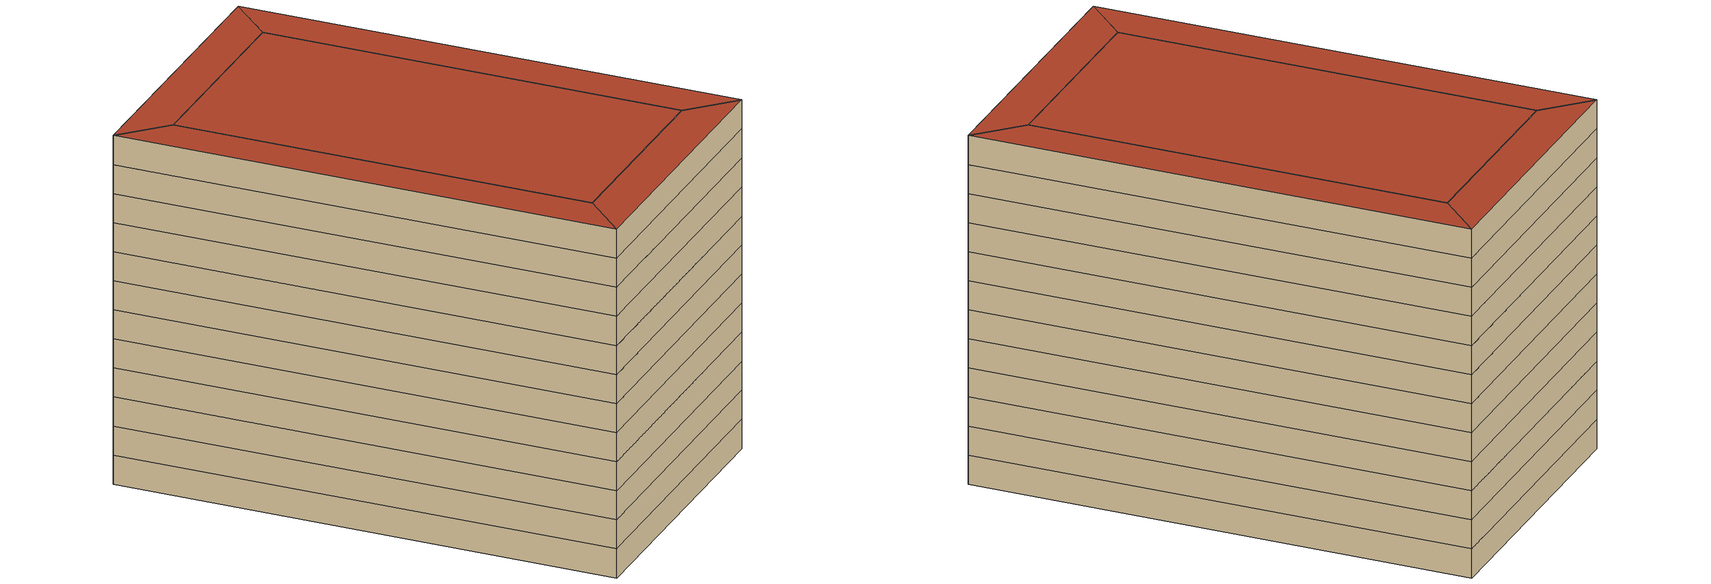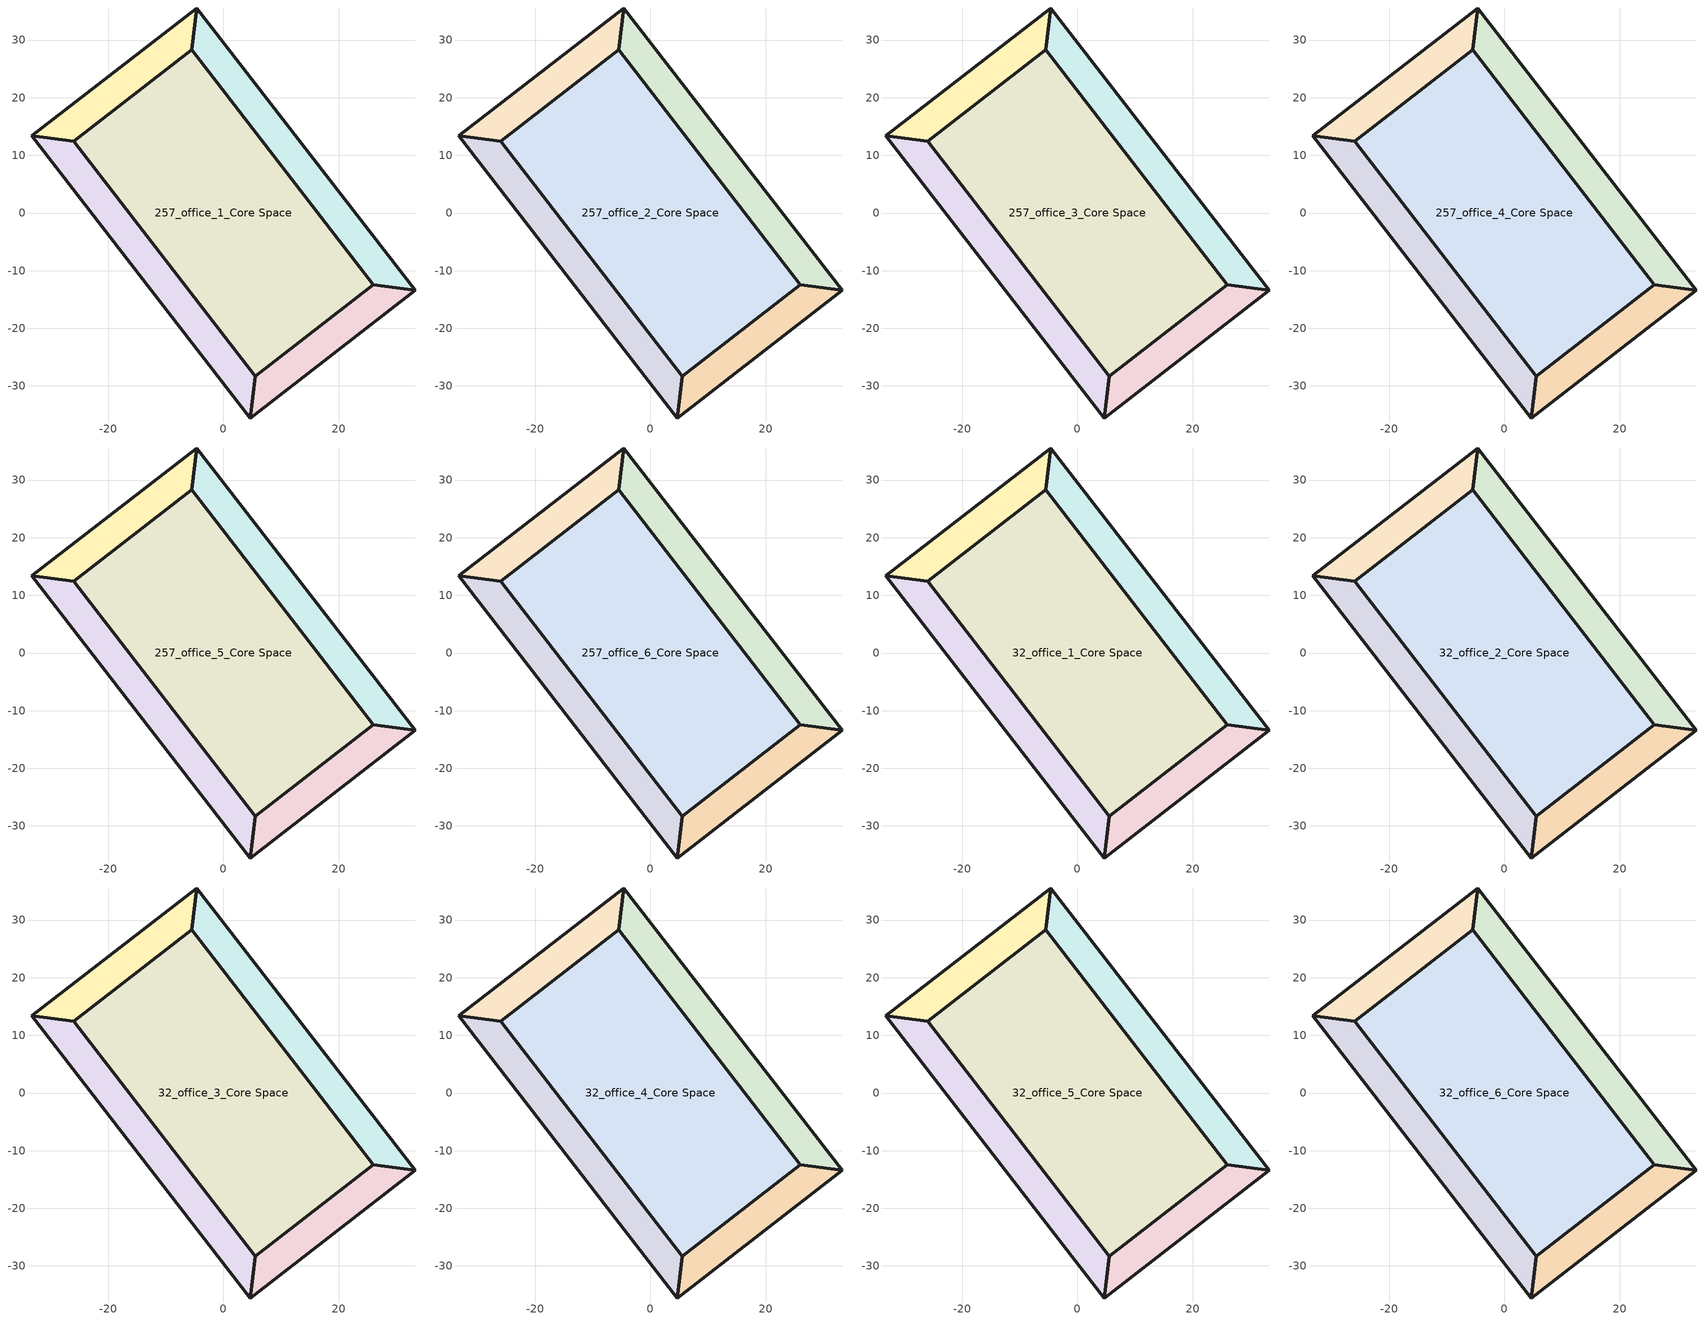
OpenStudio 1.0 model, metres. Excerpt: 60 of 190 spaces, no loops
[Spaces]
257_office_1_West Perimeter Space
 floor ground: 4.6,-35.56 5.53,-28.3 26.01,-12.43 33.28,-13.36 z-21.95
 wall outside: 4.6,-35.56 33.28,-13.36 26.01,-12.43 5.53,-28.3 4.6,-35.56 z-21.95:-18.29
 roof outside: 33.28,-13.36 26.01,-12.43 5.53,-28.3 4.6,-35.56 z-18.29
257_office_1_North Perimeter Space
 floor ground: -33.28,13.36 -26.01,12.43 5.53,-28.3 4.6,-35.56 z-21.95
 wall outside: -33.28,13.36 4.6,-35.56 5.53,-28.3 -26.01,12.43 -33.28,13.36 z-21.95:-18.29
 roof outside: -26.01,12.43 -33.28,13.36 4.6,-35.56 5.53,-28.3 z-18.29
257_office_1_East Perimeter Space
 floor ground: -33.28,13.36 -4.6,35.56 -5.53,28.3 -26.01,12.43 z-21.95
 wall outside: -4.6,35.56 -33.28,13.36 -26.01,12.43 -5.53,28.3 -4.6,35.56 z-21.95:-18.29
 roof outside: -4.6,35.56 -33.28,13.36 -26.01,12.43 -5.53,28.3 z-18.29
257_office_1_South Perimeter Space
 floor ground: -5.53,28.3 -4.6,35.56 33.28,-13.36 26.01,-12.43 z-21.95
 wall outside: 33.28,-13.36 -4.6,35.56 -5.53,28.3 26.01,-12.43 33.28,-13.36 z-21.95:-18.29
 roof outside: -4.6,35.56 -5.53,28.3 26.01,-12.43 33.28,-13.36 z-18.29
257_office_1_Core Space
 floor ground: -26.01,12.43 -5.53,28.3 26.01,-12.43 5.53,-28.3 z-21.95
 wall outside: 5.53,-28.3 26.01,-12.43 -5.53,28.3 -26.01,12.43 5.53,-28.3 z-21.95:-18.29
 roof outside: -5.53,28.3 -26.01,12.43 5.53,-28.3 26.01,-12.43 z-18.29
257_office_2_West Perimeter Space
 floor ground: 4.6,-35.56 5.53,-28.3 26.01,-12.43 33.28,-13.36 z-18.29
 wall outside: 4.6,-35.56 33.28,-13.36 26.01,-12.43 5.53,-28.3 4.6,-35.56 z-18.29:-14.63
 roof outside: 33.28,-13.36 26.01,-12.43 5.53,-28.3 4.6,-35.56 z-14.63
257_office_2_North Perimeter Space
 floor ground: -33.28,13.36 -26.01,12.43 5.53,-28.3 4.6,-35.56 z-18.29
 wall outside: -33.28,13.36 4.6,-35.56 5.53,-28.3 -26.01,12.43 -33.28,13.36 z-18.29:-14.63
 roof outside: -26.01,12.43 -33.28,13.36 4.6,-35.56 5.53,-28.3 z-14.63
257_office_2_East Perimeter Space
 floor ground: -33.28,13.36 -4.6,35.56 -5.53,28.3 -26.01,12.43 z-18.29
 wall outside: -4.6,35.56 -33.28,13.36 -26.01,12.43 -5.53,28.3 -4.6,35.56 z-18.29:-14.63
 roof outside: -4.6,35.56 -33.28,13.36 -26.01,12.43 -5.53,28.3 z-14.63
257_office_2_South Perimeter Space
 floor ground: -5.53,28.3 -4.6,35.56 33.28,-13.36 26.01,-12.43 z-18.29
 wall outside: 33.28,-13.36 -4.6,35.56 -5.53,28.3 26.01,-12.43 33.28,-13.36 z-18.29:-14.63
 roof outside: -4.6,35.56 -5.53,28.3 26.01,-12.43 33.28,-13.36 z-14.63
257_office_2_Core Space
 floor ground: -26.01,12.43 -5.53,28.3 26.01,-12.43 5.53,-28.3 z-18.29
 wall outside: 5.53,-28.3 26.01,-12.43 -5.53,28.3 -26.01,12.43 5.53,-28.3 z-18.29:-14.63
 roof outside: -5.53,28.3 -26.01,12.43 5.53,-28.3 26.01,-12.43 z-14.63
257_office_3_West Perimeter Space
 floor ground: 4.6,-35.56 5.53,-28.3 26.01,-12.43 33.28,-13.36 z-14.63
 wall outside: 4.6,-35.56 33.28,-13.36 26.01,-12.43 5.53,-28.3 4.6,-35.56 z-14.63:-10.97
 roof outside: 33.28,-13.36 26.01,-12.43 5.53,-28.3 4.6,-35.56 z-10.97
257_office_3_North Perimeter Space
 floor ground: -33.28,13.36 -26.01,12.43 5.53,-28.3 4.6,-35.56 z-14.63
 wall outside: -33.28,13.36 4.6,-35.56 5.53,-28.3 -26.01,12.43 -33.28,13.36 z-14.63:-10.97
 roof outside: -26.01,12.43 -33.28,13.36 4.6,-35.56 5.53,-28.3 z-10.97
257_office_3_East Perimeter Space
 floor ground: -33.28,13.36 -4.6,35.56 -5.53,28.3 -26.01,12.43 z-14.63
 wall outside: -4.6,35.56 -33.28,13.36 -26.01,12.43 -5.53,28.3 -4.6,35.56 z-14.63:-10.97
 roof outside: -4.6,35.56 -33.28,13.36 -26.01,12.43 -5.53,28.3 z-10.97
257_office_3_South Perimeter Space
 floor ground: -5.53,28.3 -4.6,35.56 33.28,-13.36 26.01,-12.43 z-14.63
 wall outside: 33.28,-13.36 -4.6,35.56 -5.53,28.3 26.01,-12.43 33.28,-13.36 z-14.63:-10.97
 roof outside: -4.6,35.56 -5.53,28.3 26.01,-12.43 33.28,-13.36 z-10.97
257_office_3_Core Space
 floor ground: -26.01,12.43 -5.53,28.3 26.01,-12.43 5.53,-28.3 z-14.63
 wall outside: 5.53,-28.3 26.01,-12.43 -5.53,28.3 -26.01,12.43 5.53,-28.3 z-14.63:-10.97
 roof outside: -5.53,28.3 -26.01,12.43 5.53,-28.3 26.01,-12.43 z-10.97
257_office_4_West Perimeter Space
 floor ground: 4.6,-35.56 5.53,-28.3 26.01,-12.43 33.28,-13.36 z-10.97
 wall outside: 4.6,-35.56 33.28,-13.36 26.01,-12.43 5.53,-28.3 4.6,-35.56 z-10.97:-7.32
 roof outside: 33.28,-13.36 26.01,-12.43 5.53,-28.3 4.6,-35.56 z-7.32
257_office_4_North Perimeter Space
 floor ground: -33.28,13.36 -26.01,12.43 5.53,-28.3 4.6,-35.56 z-10.97
 wall outside: -33.28,13.36 4.6,-35.56 5.53,-28.3 -26.01,12.43 -33.28,13.36 z-10.97:-7.32
 roof outside: -26.01,12.43 -33.28,13.36 4.6,-35.56 5.53,-28.3 z-7.32
257_office_4_East Perimeter Space
 floor ground: -33.28,13.36 -4.6,35.56 -5.53,28.3 -26.01,12.43 z-10.97
 wall outside: -4.6,35.56 -33.28,13.36 -26.01,12.43 -5.53,28.3 -4.6,35.56 z-10.97:-7.32
 roof outside: -4.6,35.56 -33.28,13.36 -26.01,12.43 -5.53,28.3 z-7.32
257_office_4_South Perimeter Space
 floor ground: -5.53,28.3 -4.6,35.56 33.28,-13.36 26.01,-12.43 z-10.97
 wall outside: 33.28,-13.36 -4.6,35.56 -5.53,28.3 26.01,-12.43 33.28,-13.36 z-10.97:-7.32
 roof outside: -4.6,35.56 -5.53,28.3 26.01,-12.43 33.28,-13.36 z-7.32
257_office_4_Core Space
 floor ground: -26.01,12.43 -5.53,28.3 26.01,-12.43 5.53,-28.3 z-10.97
 wall outside: 5.53,-28.3 26.01,-12.43 -5.53,28.3 -26.01,12.43 5.53,-28.3 z-10.97:-7.32
 roof outside: -5.53,28.3 -26.01,12.43 5.53,-28.3 26.01,-12.43 z-7.32
257_office_5_West Perimeter Space
 floor ground: 4.6,-35.56 5.53,-28.3 26.01,-12.43 33.28,-13.36 z-7.32
 wall outside: 4.6,-35.56 33.28,-13.36 26.01,-12.43 5.53,-28.3 4.6,-35.56 z-7.32:-3.66
 roof outside: 33.28,-13.36 26.01,-12.43 5.53,-28.3 4.6,-35.56 z-3.66
257_office_5_North Perimeter Space
 floor ground: -33.28,13.36 -26.01,12.43 5.53,-28.3 4.6,-35.56 z-7.32
 wall outside: -33.28,13.36 4.6,-35.56 5.53,-28.3 -26.01,12.43 -33.28,13.36 z-7.32:-3.66
 roof outside: -26.01,12.43 -33.28,13.36 4.6,-35.56 5.53,-28.3 z-3.66
257_office_5_East Perimeter Space
 floor ground: -33.28,13.36 -4.6,35.56 -5.53,28.3 -26.01,12.43 z-7.32
 wall outside: -4.6,35.56 -33.28,13.36 -26.01,12.43 -5.53,28.3 -4.6,35.56 z-7.32:-3.66
 roof outside: -4.6,35.56 -33.28,13.36 -26.01,12.43 -5.53,28.3 z-3.66
257_office_5_South Perimeter Space
 floor ground: -5.53,28.3 -4.6,35.56 33.28,-13.36 26.01,-12.43 z-7.32
 wall outside: 33.28,-13.36 -4.6,35.56 -5.53,28.3 26.01,-12.43 33.28,-13.36 z-7.32:-3.66
 roof outside: -4.6,35.56 -5.53,28.3 26.01,-12.43 33.28,-13.36 z-3.66
257_office_5_Core Space
 floor ground: -26.01,12.43 -5.53,28.3 26.01,-12.43 5.53,-28.3 z-7.32
 wall outside: 5.53,-28.3 26.01,-12.43 -5.53,28.3 -26.01,12.43 5.53,-28.3 z-7.32:-3.66
 roof outside: -5.53,28.3 -26.01,12.43 5.53,-28.3 26.01,-12.43 z-3.66
257_office_6_West Perimeter Space
 floor ground: 4.6,-35.56 5.53,-28.3 26.01,-12.43 33.28,-13.36 z-3.66
 wall outside: 4.6,-35.56 33.28,-13.36 26.01,-12.43 5.53,-28.3 4.6,-35.56 z-3.66:0
 roof outside: 33.28,-13.36 26.01,-12.43 5.53,-28.3 4.6,-35.56 z0
257_office_6_North Perimeter Space
 floor ground: -33.28,13.36 -26.01,12.43 5.53,-28.3 4.6,-35.56 z-3.66
 wall outside: -33.28,13.36 4.6,-35.56 5.53,-28.3 -26.01,12.43 -33.28,13.36 z-3.66:0
 roof outside: -26.01,12.43 -33.28,13.36 4.6,-35.56 5.53,-28.3 z0
257_office_6_East Perimeter Space
 floor ground: -33.28,13.36 -4.6,35.56 -5.53,28.3 -26.01,12.43 z-3.66
 wall outside: -4.6,35.56 -33.28,13.36 -26.01,12.43 -5.53,28.3 -4.6,35.56 z-3.66:0
 roof outside: -4.6,35.56 -33.28,13.36 -26.01,12.43 -5.53,28.3 z0
257_office_6_South Perimeter Space
 floor ground: -5.53,28.3 -4.6,35.56 33.28,-13.36 26.01,-12.43 z-3.66
 wall outside: 33.28,-13.36 -4.6,35.56 -5.53,28.3 26.01,-12.43 33.28,-13.36 z-3.66:0
 roof outside: -4.6,35.56 -5.53,28.3 26.01,-12.43 33.28,-13.36 z0
257_office_6_Core Space
 floor ground: -26.01,12.43 -5.53,28.3 26.01,-12.43 5.53,-28.3 z-3.66
 wall outside: 5.53,-28.3 26.01,-12.43 -5.53,28.3 -26.01,12.43 5.53,-28.3 z-3.66:0
 roof outside: -5.53,28.3 -26.01,12.43 5.53,-28.3 26.01,-12.43 z0
32_office_1_West Perimeter Space
 floor ground: 4.6,-35.56 5.53,-28.3 26.01,-12.43 33.28,-13.36 z0
 wall outside: 4.6,-35.56 33.28,-13.36 26.01,-12.43 5.53,-28.3 4.6,-35.56 z0:3.66
 roof outside: 33.28,-13.36 26.01,-12.43 5.53,-28.3 4.6,-35.56 z3.66
32_office_1_North Perimeter Space
 floor ground: -33.28,13.36 -26.01,12.43 5.53,-28.3 4.6,-35.56 z0
 wall outside: -33.28,13.36 4.6,-35.56 5.53,-28.3 -26.01,12.43 -33.28,13.36 z0:3.66
 roof outside: -26.01,12.43 -33.28,13.36 4.6,-35.56 5.53,-28.3 z3.66
32_office_1_East Perimeter Space
 floor ground: -33.28,13.36 -4.6,35.56 -5.53,28.3 -26.01,12.43 z0
 wall outside: -4.6,35.56 -33.28,13.36 -26.01,12.43 -5.53,28.3 -4.6,35.56 z0:3.66
 roof outside: -4.6,35.56 -33.28,13.36 -26.01,12.43 -5.53,28.3 z3.66
32_office_1_South Perimeter Space
 floor ground: -5.53,28.3 -4.6,35.56 33.28,-13.36 26.01,-12.43 z0
 wall outside: 33.28,-13.36 -4.6,35.56 -5.53,28.3 26.01,-12.43 33.28,-13.36 z0:3.66
 roof outside: -4.6,35.56 -5.53,28.3 26.01,-12.43 33.28,-13.36 z3.66
32_office_1_Core Space
 floor ground: -26.01,12.43 -5.53,28.3 26.01,-12.43 5.53,-28.3 z0
 wall outside: 5.53,-28.3 26.01,-12.43 -5.53,28.3 -26.01,12.43 5.53,-28.3 z0:3.66
 roof outside: -5.53,28.3 -26.01,12.43 5.53,-28.3 26.01,-12.43 z3.66
32_office_2_West Perimeter Space
 floor ground: 4.6,-35.56 5.53,-28.3 26.01,-12.43 33.28,-13.36 z3.66
 wall outside: 4.6,-35.56 33.28,-13.36 26.01,-12.43 5.53,-28.3 4.6,-35.56 z3.66:7.32
 roof outside: 33.28,-13.36 26.01,-12.43 5.53,-28.3 4.6,-35.56 z7.32
32_office_2_North Perimeter Space
 floor ground: -33.28,13.36 -26.01,12.43 5.53,-28.3 4.6,-35.56 z3.66
 wall outside: -33.28,13.36 4.6,-35.56 5.53,-28.3 -26.01,12.43 -33.28,13.36 z3.66:7.32
 roof outside: -26.01,12.43 -33.28,13.36 4.6,-35.56 5.53,-28.3 z7.32
32_office_2_East Perimeter Space
 floor ground: -33.28,13.36 -4.6,35.56 -5.53,28.3 -26.01,12.43 z3.66
 wall outside: -4.6,35.56 -33.28,13.36 -26.01,12.43 -5.53,28.3 -4.6,35.56 z3.66:7.32
 roof outside: -4.6,35.56 -33.28,13.36 -26.01,12.43 -5.53,28.3 z7.32
32_office_2_South Perimeter Space
 floor ground: -5.53,28.3 -4.6,35.56 33.28,-13.36 26.01,-12.43 z3.66
 wall outside: 33.28,-13.36 -4.6,35.56 -5.53,28.3 26.01,-12.43 33.28,-13.36 z3.66:7.32
 roof outside: -4.6,35.56 -5.53,28.3 26.01,-12.43 33.28,-13.36 z7.32
32_office_2_Core Space
 floor ground: -26.01,12.43 -5.53,28.3 26.01,-12.43 5.53,-28.3 z3.66
 wall outside: 5.53,-28.3 26.01,-12.43 -5.53,28.3 -26.01,12.43 5.53,-28.3 z3.66:7.32
 roof outside: -5.53,28.3 -26.01,12.43 5.53,-28.3 26.01,-12.43 z7.32
32_office_3_West Perimeter Space
 floor ground: 4.6,-35.56 5.53,-28.3 26.01,-12.43 33.28,-13.36 z7.32
 wall outside: 4.6,-35.56 33.28,-13.36 26.01,-12.43 5.53,-28.3 4.6,-35.56 z7.32:10.97
 roof outside: 33.28,-13.36 26.01,-12.43 5.53,-28.3 4.6,-35.56 z10.97
32_office_3_North Perimeter Space
 floor ground: -33.28,13.36 -26.01,12.43 5.53,-28.3 4.6,-35.56 z7.32
 wall outside: -33.28,13.36 4.6,-35.56 5.53,-28.3 -26.01,12.43 -33.28,13.36 z7.32:10.97
 roof outside: -26.01,12.43 -33.28,13.36 4.6,-35.56 5.53,-28.3 z10.97
32_office_3_East Perimeter Space
 floor ground: -33.28,13.36 -4.6,35.56 -5.53,28.3 -26.01,12.43 z7.32
 wall outside: -4.6,35.56 -33.28,13.36 -26.01,12.43 -5.53,28.3 -4.6,35.56 z7.32:10.97
 roof outside: -4.6,35.56 -33.28,13.36 -26.01,12.43 -5.53,28.3 z10.97
32_office_3_South Perimeter Space
 floor ground: -5.53,28.3 -4.6,35.56 33.28,-13.36 26.01,-12.43 z7.32
 wall outside: 33.28,-13.36 -4.6,35.56 -5.53,28.3 26.01,-12.43 33.28,-13.36 z7.32:10.97
 roof outside: -4.6,35.56 -5.53,28.3 26.01,-12.43 33.28,-13.36 z10.97
32_office_3_Core Space
 floor ground: -26.01,12.43 -5.53,28.3 26.01,-12.43 5.53,-28.3 z7.32
 wall outside: 5.53,-28.3 26.01,-12.43 -5.53,28.3 -26.01,12.43 5.53,-28.3 z7.32:10.97
 roof outside: -5.53,28.3 -26.01,12.43 5.53,-28.3 26.01,-12.43 z10.97
32_office_4_West Perimeter Space
 floor ground: 4.6,-35.56 5.53,-28.3 26.01,-12.43 33.28,-13.36 z10.97
 wall outside: 4.6,-35.56 33.28,-13.36 26.01,-12.43 5.53,-28.3 4.6,-35.56 z10.97:14.63
 roof outside: 33.28,-13.36 26.01,-12.43 5.53,-28.3 4.6,-35.56 z14.63
32_office_4_North Perimeter Space
 floor ground: -33.28,13.36 -26.01,12.43 5.53,-28.3 4.6,-35.56 z10.97
 wall outside: -33.28,13.36 4.6,-35.56 5.53,-28.3 -26.01,12.43 -33.28,13.36 z10.97:14.63
 roof outside: -26.01,12.43 -33.28,13.36 4.6,-35.56 5.53,-28.3 z14.63
32_office_4_East Perimeter Space
 floor ground: -33.28,13.36 -4.6,35.56 -5.53,28.3 -26.01,12.43 z10.97
 wall outside: -4.6,35.56 -33.28,13.36 -26.01,12.43 -5.53,28.3 -4.6,35.56 z10.97:14.63
 roof outside: -4.6,35.56 -33.28,13.36 -26.01,12.43 -5.53,28.3 z14.63
32_office_4_South Perimeter Space
 floor ground: -5.53,28.3 -4.6,35.56 33.28,-13.36 26.01,-12.43 z10.97
 wall outside: 33.28,-13.36 -4.6,35.56 -5.53,28.3 26.01,-12.43 33.28,-13.36 z10.97:14.63
 roof outside: -4.6,35.56 -5.53,28.3 26.01,-12.43 33.28,-13.36 z14.63
32_office_4_Core Space
 floor ground: -26.01,12.43 -5.53,28.3 26.01,-12.43 5.53,-28.3 z10.97
 wall outside: 5.53,-28.3 26.01,-12.43 -5.53,28.3 -26.01,12.43 5.53,-28.3 z10.97:14.63
 roof outside: -5.53,28.3 -26.01,12.43 5.53,-28.3 26.01,-12.43 z14.63
32_office_5_West Perimeter Space
 floor ground: 4.6,-35.56 5.53,-28.3 26.01,-12.43 33.28,-13.36 z14.63
 wall outside: 4.6,-35.56 33.28,-13.36 26.01,-12.43 5.53,-28.3 4.6,-35.56 z14.63:18.29
 roof outside: 33.28,-13.36 26.01,-12.43 5.53,-28.3 4.6,-35.56 z18.29
32_office_5_North Perimeter Space
 floor ground: -33.28,13.36 -26.01,12.43 5.53,-28.3 4.6,-35.56 z14.63
 wall outside: -33.28,13.36 4.6,-35.56 5.53,-28.3 -26.01,12.43 -33.28,13.36 z14.63:18.29
 roof outside: -26.01,12.43 -33.28,13.36 4.6,-35.56 5.53,-28.3 z18.29
32_office_5_East Perimeter Space
 floor ground: -33.28,13.36 -4.6,35.56 -5.53,28.3 -26.01,12.43 z14.63
 wall outside: -4.6,35.56 -33.28,13.36 -26.01,12.43 -5.53,28.3 -4.6,35.56 z14.63:18.29
 roof outside: -4.6,35.56 -33.28,13.36 -26.01,12.43 -5.53,28.3 z18.29
32_office_5_South Perimeter Space
 floor ground: -5.53,28.3 -4.6,35.56 33.28,-13.36 26.01,-12.43 z14.63
 wall outside: 33.28,-13.36 -4.6,35.56 -5.53,28.3 26.01,-12.43 33.28,-13.36 z14.63:18.29
 roof outside: -4.6,35.56 -5.53,28.3 26.01,-12.43 33.28,-13.36 z18.29
32_office_5_Core Space
 floor ground: -26.01,12.43 -5.53,28.3 26.01,-12.43 5.53,-28.3 z14.63
 wall outside: 5.53,-28.3 26.01,-12.43 -5.53,28.3 -26.01,12.43 5.53,-28.3 z14.63:18.29
 roof outside: -5.53,28.3 -26.01,12.43 5.53,-28.3 26.01,-12.43 z18.29
32_office_6_West Perimeter Space
 floor ground: 4.6,-35.56 5.53,-28.3 26.01,-12.43 33.28,-13.36 z18.29
 wall outside: 4.6,-35.56 33.28,-13.36 26.01,-12.43 5.53,-28.3 4.6,-35.56 z18.29:21.95
 roof outside: 33.28,-13.36 26.01,-12.43 5.53,-28.3 4.6,-35.56 z21.95
32_office_6_North Perimeter Space
 floor ground: -33.28,13.36 -26.01,12.43 5.53,-28.3 4.6,-35.56 z18.29
 wall outside: -33.28,13.36 4.6,-35.56 5.53,-28.3 -26.01,12.43 -33.28,13.36 z18.29:21.95
 roof outside: -26.01,12.43 -33.28,13.36 4.6,-35.56 5.53,-28.3 z21.95
32_office_6_East Perimeter Space
 floor ground: -33.28,13.36 -4.6,35.56 -5.53,28.3 -26.01,12.43 z18.29
 wall outside: -4.6,35.56 -33.28,13.36 -26.01,12.43 -5.53,28.3 -4.6,35.56 z18.29:21.95
 roof outside: -4.6,35.56 -33.28,13.36 -26.01,12.43 -5.53,28.3 z21.95
32_office_6_South Perimeter Space
 floor ground: -5.53,28.3 -4.6,35.56 33.28,-13.36 26.01,-12.43 z18.29
 wall outside: 33.28,-13.36 -4.6,35.56 -5.53,28.3 26.01,-12.43 33.28,-13.36 z18.29:21.95
 roof outside: -4.6,35.56 -5.53,28.3 26.01,-12.43 33.28,-13.36 z21.95
32_office_6_Core Space
 floor ground: -26.01,12.43 -5.53,28.3 26.01,-12.43 5.53,-28.3 z18.29
 wall outside: 5.53,-28.3 26.01,-12.43 -5.53,28.3 -26.01,12.43 5.53,-28.3 z18.29:21.95
 roof outside: -5.53,28.3 -26.01,12.43 5.53,-28.3 26.01,-12.43 z21.95
[Building]
Building 1: Default Construction Set=Default Construction Set 1
[Construction]
INT-FLOOR-TOPSIDE: 1/2IN Gypsum, 4IN CONCRETE HW, CP02 CARPET PAD
INT-FLOOR-UNDERSIDE: CP02 CARPET PAD, 4IN CONCRETE HW, 1/2IN Gypsum
Standard_Int-Wall: 1/2IN Gypsum, 1/2IN Gypsum
[Material] Thermal Absorptance=0.9
Name | Roughness | Thickness {m} | Conductivity {W/m-K} | Density {kg/m3} | Specific Heat {J/kg-K} | Solar Absorptance | Visible Absorptance
1/2IN Gypsum | Smooth | 0.0127 | 0.16 | 784.9 | 830 | 0.92 | 0.92
4IN CONCRETE HW | Rough | 0.1016 | 1.311 | 2240 | 836.8 | 0.7 | 0.7
[Material:NoMass]
CP02 CARPET PAD: Roughness=VeryRough; Thermal Resistance {m2-K/W}=0.2165; Thermal Absorptance=0.9; Solar Absorptance=0.7; Visible Absorptance=0.8
[DefaultSurfaceConstructions]
Default Surface Constructions 1: Floor Construction=INT-FLOOR-TOPSIDE; Wall Construction=Standard_Int-Wall; Roof Ceiling Construction=INT-FLOOR-UNDERSIDE
[DefaultConstructionSet]
Default Construction Set 1: Default Interior Surface Constructions=Default Surface Constructions 1
[AvailabilityManager:Scheduled]
Availability Manager Scheduled 1: Schedule=Always On Discrete
[Controller:WaterCoil]
Controller Water Coil 1: Action=Normal; Minimum Actuated Flow {m3/s}=0
[BuildingStory] Nominal Floor to Floor Height {m}=3.6576
Name | Nominal Z Coordinate {m}
Story 1; Story 33 | 0
Story 2; Story 34 | 3.6576
Story 3; Story 35 | 7.3152
Story 4; Story 36 | 10.9728
Story 5; Story 37 | 14.6304
Story 6; Story 38 | 18.288
[Space]
Name | Building Story | Thermal Zone
32_office_1_West Perimeter Space | Story 1 | 32_office_1_West Perimeter
32_office_1_North Perimeter Space | Story 1 | 32_office_1_North Perimeter
32_office_1_East Perimeter Space | Story 1 | 32_office_1_East Perimeter
32_office_1_South Perimeter Space | Story 1 | 32_office_1_South Perimeter
32_office_1_Core Space | Story 1 | 32_office_1_Core
32_office_2_West Perimeter Space | Story 2 | 32_office_2_West Perimeter
32_office_2_North Perimeter Space | Story 2 | 32_office_2_North Perimeter
32_office_2_East Perimeter Space | Story 2 | 32_office_2_East Perimeter
32_office_2_South Perimeter Space | Story 2 | 32_office_2_South Perimeter
32_office_2_Core Space | Story 2 | 32_office_2_Core
32_office_3_West Perimeter Space | Story 3 | 32_office_3_West Perimeter
32_office_3_North Perimeter Space | Story 3 | 32_office_3_North Perimeter
32_office_3_East Perimeter Space | Story 3 | 32_office_3_East Perimeter
32_office_3_South Perimeter Space | Story 3 | 32_office_3_South Perimeter
32_office_3_Core Space | Story 3 | 32_office_3_Core
32_office_4_West Perimeter Space | Story 4 | 32_office_4_West Perimeter
32_office_4_North Perimeter Space | Story 4 | 32_office_4_North Perimeter
32_office_4_East Perimeter Space | Story 4 | 32_office_4_East Perimeter
32_office_4_South Perimeter Space | Story 4 | 32_office_4_South Perimeter
32_office_4_Core Space | Story 4 | 32_office_4_Core
32_office_5_West Perimeter Space | Story 5 | 32_office_5_West Perimeter
32_office_5_North Perimeter Space | Story 5 | 32_office_5_North Perimeter
32_office_5_East Perimeter Space | Story 5 | 32_office_5_East Perimeter
32_office_5_South Perimeter Space | Story 5 | 32_office_5_South Perimeter
32_office_5_Core Space | Story 5 | 32_office_5_Core
32_office_6_West Perimeter Space | Story 6 | 32_office_6_West Perimeter
32_office_6_North Perimeter Space | Story 6 | 32_office_6_North Perimeter
32_office_6_East Perimeter Space | Story 6 | 32_office_6_East Perimeter
32_office_6_South Perimeter Space | Story 6 | 32_office_6_South Perimeter
32_office_6_Core Space | Story 6 | 32_office_6_Core
257_office_1_West Perimeter Space | Story 33 | 257_office_1_West Perimeter
257_office_1_North Perimeter Space | Story 33 | 257_office_1_North Perimeter
257_office_1_East Perimeter Space | Story 33 | 257_office_1_East Perimeter
257_office_1_South Perimeter Space | Story 33 | 257_office_1_South Perimeter
257_office_1_Core Space | Story 33 | 257_office_1_Core
257_office_2_West Perimeter Space | Story 34 | 257_office_2_West Perimeter
257_office_2_North Perimeter Space | Story 34 | 257_office_2_North Perimeter
257_office_2_East Perimeter Space | Story 34 | 257_office_2_East Perimeter
257_office_2_South Perimeter Space | Story 34 | 257_office_2_South Perimeter
257_office_2_Core Space | Story 34 | 257_office_2_Core
257_office_3_West Perimeter Space | Story 35 | 257_office_3_West Perimeter
257_office_3_North Perimeter Space | Story 35 | 257_office_3_North Perimeter
257_office_3_East Perimeter Space | Story 35 | 257_office_3_East Perimeter
257_office_3_South Perimeter Space | Story 35 | 257_office_3_South Perimeter
257_office_3_Core Space | Story 35 | 257_office_3_Core
257_office_4_West Perimeter Space | Story 36 | 257_office_4_West Perimeter
257_office_4_North Perimeter Space | Story 36 | 257_office_4_North Perimeter
257_office_4_East Perimeter Space | Story 36 | 257_office_4_East Perimeter
257_office_4_South Perimeter Space | Story 36 | 257_office_4_South Perimeter
257_office_4_Core Space | Story 36 | 257_office_4_Core
257_office_5_West Perimeter Space | Story 37 | 257_office_5_West Perimeter
257_office_5_North Perimeter Space | Story 37 | 257_office_5_North Perimeter
257_office_5_East Perimeter Space | Story 37 | 257_office_5_East Perimeter
257_office_5_South Perimeter Space | Story 37 | 257_office_5_South Perimeter
257_office_5_Core Space | Story 37 | 257_office_5_Core
257_office_6_West Perimeter Space | Story 38 | 257_office_6_West Perimeter
257_office_6_North Perimeter Space | Story 38 | 257_office_6_North Perimeter
257_office_6_East Perimeter Space | Story 38 | 257_office_6_East Perimeter
257_office_6_South Perimeter Space | Story 38 | 257_office_6_South Perimeter
257_office_6_Core Space | Story 38 | 257_office_6_Core
[ThermalZone] Use Ideal Air Loads=No
32_office_1_West Perimeter; 32_office_1_North Perimeter; 32_office_1_East Perimeter; 32_office_1_South Perimeter; 32_office_1_Core; 32_office_2_West Perimeter; 32_office_2_North Perimeter; 32_office_2_East Perimeter; 32_office_2_South Perimeter; 32_office_2_Core; 32_office_3_West Perimeter; 32_office_3_North Perimeter; 32_office_3_East Perimeter; 32_office_3_South Perimeter; 32_office_3_Core; 32_office_4_West Perimeter; 32_office_4_North Perimeter; 32_office_4_East Perimeter; 32_office_4_South Perimeter; 32_office_4_Core; 32_office_5_West Perimeter; 32_office_5_North Perimeter; 32_office_5_East Perimeter; 32_office_5_South Perimeter; 32_office_5_Core; 32_office_6_West Perimeter; 32_office_6_North Perimeter; 32_office_6_East Perimeter; 32_office_6_South Perimeter; 32_office_6_Core; 257_office_1_West Perimeter; 257_office_1_North Perimeter; 257_office_1_East Perimeter; 257_office_1_South Perimeter; 257_office_1_Core; 257_office_2_West Perimeter; 257_office_2_North Perimeter; 257_office_2_East Perimeter; 257_office_2_South Perimeter; 257_office_2_Core; 257_office_3_West Perimeter; 257_office_3_North Perimeter; 257_office_3_East Perimeter; 257_office_3_South Perimeter; 257_office_3_Core; 257_office_4_West Perimeter; 257_office_4_North Perimeter; 257_office_4_East Perimeter; 257_office_4_South Perimeter; 257_office_4_Core; 257_office_5_West Perimeter; 257_office_5_North Perimeter; 257_office_5_East Perimeter; 257_office_5_South Perimeter; 257_office_5_Core; 257_office_6_West Perimeter; 257_office_6_North Perimeter; 257_office_6_East Perimeter; 257_office_6_South Perimeter; 257_office_6_Core
[Sizing:Zone] Zone Cooling Design Supply Air Temperature {C}=14; Zone Heating Design Supply Air Temperature {C}=40; Zone Cooling Design Supply Air Humidity Ratio {kg-H2O/kg-air}=0.0085; Zone Heating Design Supply Air Humidity Ratio {kg-H2O/kg-air}=0.008; Cooling Design Air Flow Method=DesignDay; Heating Design Air Flow Method=DesignDay
32_office_1_West Perimeter; 32_office_1_North Perimeter; 32_office_1_East Perimeter; 32_office_1_South Perimeter; 32_office_1_Core; 32_office_2_West Perimeter; 32_office_2_North Perimeter; 32_office_2_East Perimeter; 32_office_2_South Perimeter; 32_office_2_Core; 32_office_3_West Perimeter; 32_office_3_North Perimeter; 32_office_3_East Perimeter; 32_office_3_South Perimeter; 32_office_3_Core; 32_office_4_West Perimeter; 32_office_4_North Perimeter; 32_office_4_East Perimeter; 32_office_4_South Perimeter; 32_office_4_Core; 32_office_5_West Perimeter; 32_office_5_North Perimeter; 32_office_5_East Perimeter; 32_office_5_South Perimeter; 32_office_5_Core; 32_office_6_West Perimeter; 32_office_6_North Perimeter; 32_office_6_East Perimeter; 32_office_6_South Perimeter; 32_office_6_Core; 32_office_7_West Perimeter; 32_office_7_North Perimeter; 32_office_7_East Perimeter; 32_office_7_South Perimeter; 32_office_7_Core; 32_office_8_West Perimeter; 32_office_8_North Perimeter; 32_office_8_East Perimeter; 32_office_8_South Perimeter; 32_office_8_Core; 32_office_9_West Perimeter; 32_office_9_North Perimeter; 32_office_9_East Perimeter; 32_office_9_South Perimeter; 32_office_9_Core; 32_office_10_West Perimeter; 32_office_10_North Perimeter; 32_office_10_East Perimeter; 32_office_10_South Perimeter; 32_office_10_Core; 32_office_11_West Perimeter; 32_office_11_North Perimeter; 32_office_11_East Perimeter; 32_office_11_South Perimeter; 32_office_11_Core; 32_office_12_West Perimeter; 32_office_12_North Perimeter; 32_office_12_East Perimeter; 32_office_12_South Perimeter; 32_office_12_Core; 32_office_13_West Perimeter; 32_office_13_North Perimeter; 32_office_13_East Perimeter; 32_office_13_South Perimeter; 32_office_13_Core; 32_office_14_West Perimeter; 32_office_14_North Perimeter; 32_office_14_East Perimeter; 32_office_14_South Perimeter; 32_office_14_Core; 32_office_15_West Perimeter; 32_office_15_North Perimeter; 32_office_15_East Perimeter; 32_office_15_South Perimeter; 32_office_15_Core; 32_office_16_West Perimeter; 32_office_16_North Perimeter; 32_office_16_East Perimeter; 32_office_16_South Perimeter; 32_office_16_Core; 32_office_17_West Perimeter; 32_office_17_North Perimeter; 32_office_17_East Perimeter; 32_office_17_South Perimeter; 32_office_17_Core; 32_office_18_West Perimeter; 32_office_18_North Perimeter; 32_office_18_East Perimeter; 32_office_18_South Perimeter; 32_office_18_Core; 32_office_19_West Perimeter; 32_office_19_North Perimeter; 32_office_19_East Perimeter; 32_office_19_South Perimeter; 32_office_19_Core; 32_office_20_West Perimeter; 32_office_20_North Perimeter; 32_office_20_East Perimeter; 32_office_20_South Perimeter; 32_office_20_Core; 32_office_21_West Perimeter; 32_office_21_North Perimeter; 32_office_21_East Perimeter; 32_office_21_South Perimeter; 32_office_21_Core; 32_office_22_West Perimeter; 32_office_22_North Perimeter; 32_office_22_East Perimeter; 32_office_22_South Perimeter; 32_office_22_Core; 32_office_23_West Perimeter; 32_office_23_North Perimeter; 32_office_23_East Perimeter; 32_office_23_South Perimeter; 32_office_23_Core; 32_office_24_West Perimeter; 32_office_24_North Perimeter; 32_office_24_East Perimeter; 32_office_24_South Perimeter; 32_office_24_Core; 32_office_25_West Perimeter; 32_office_25_North Perimeter; 32_office_25_East Perimeter; 32_office_25_South Perimeter; 32_office_25_Core; 32_office_26_West Perimeter; 32_office_26_North Perimeter; 32_office_26_East Perimeter; 32_office_26_South Perimeter; 32_office_26_Core; 32_office_27_West Perimeter; 32_office_27_North Perimeter; 32_office_27_East Perimeter; 32_office_27_South Perimeter; 32_office_27_Core; 32_office_28_West Perimeter; 32_office_28_North Perimeter; 32_office_28_East Perimeter; 32_office_28_South Perimeter; 32_office_28_Core; 32_office_29_West Perimeter; 32_office_29_North Perimeter; 32_office_29_East Perimeter; 32_office_29_South Perimeter; 32_office_29_Core; 32_office_30_West Perimeter; 32_office_30_North Perimeter; 32_office_30_East Perimeter; 32_office_30_South Perimeter; 32_office_30_Core; 32_office_31_West Perimeter; 32_office_31_North Perimeter; 32_office_31_East Perimeter; 32_office_31_South Perimeter; 32_office_31_Core; 32_office_32_West Perimeter; 32_office_32_North Perimeter; 32_office_32_East Perimeter; 32_office_32_South Perimeter; 32_office_32_Core; 257_office_1_West Perimeter; 257_office_1_North Perimeter; 257_office_1_East Perimeter; 257_office_1_South Perimeter; 257_office_1_Core; 257_office_2_West Perimeter; 257_office_2_North Perimeter; 257_office_2_East Perimeter; 257_office_2_South Perimeter; 257_office_2_Core; 257_office_3_West Perimeter; 257_office_3_North Perimeter; 257_office_3_East Perimeter; 257_office_3_South Perimeter; 257_office_3_Core; 257_office_4_West Perimeter; 257_office_4_North Perimeter; 257_office_4_East Perimeter; 257_office_4_South Perimeter; 257_office_4_Core; 257_office_5_West Perimeter; 257_office_5_North Perimeter; 257_office_5_East Perimeter; 257_office_5_South Perimeter; 257_office_5_Core; 257_office_6_West Perimeter; 257_office_6_North Perimeter; 257_office_6_East Perimeter; 257_office_6_South Perimeter; 257_office_6_Core
[Schedule:Constant]
Always On Discrete: Value=1
